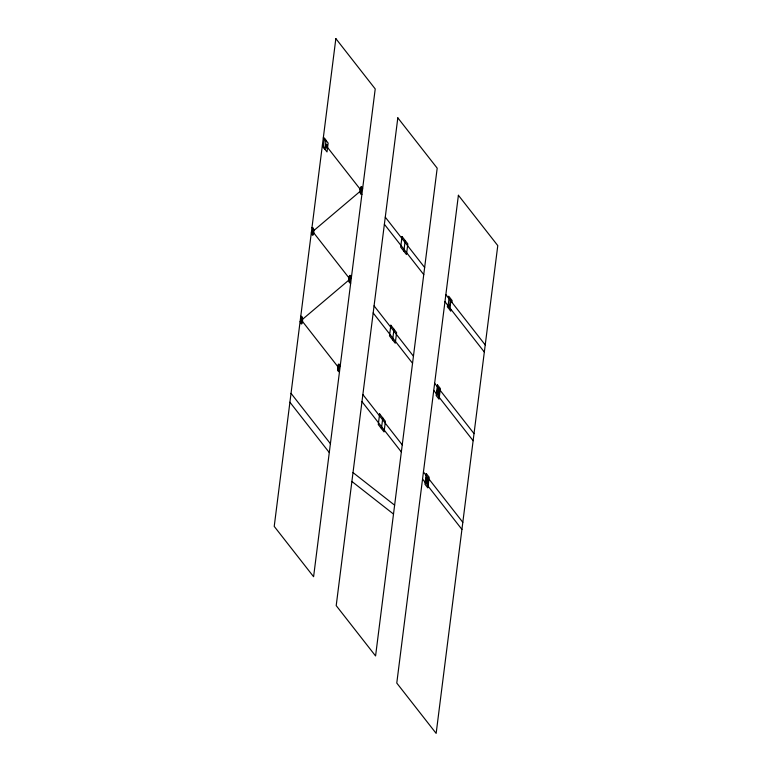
<?xml version="1.0" encoding="UTF-8"?>
<svg xmlns="http://www.w3.org/2000/svg" width="772" height="772" viewBox="0 0 772 772"><rect width="100%" height="100%" fill="white"/><g stroke="black" fill="none" stroke-linecap="round" stroke-linejoin="round"><path stroke-width="1.16" d="M322.928 145.696L322.812 146.583L327.01 151.949L328.139 143.081L323.931 137.715L323.825 138.603M300.105 321.519L301.157 322.86L301.823 317.533L300.781 316.192M311.309 232.826L312.361 234.167L313.036 228.85L311.985 227.508M323.603 147.587L323.709 146.709L324.655 148.938M324.722 138.719L325.659 140.948L325.774 140.06M324.915 149.266L326.035 140.398M339.477 371.853L338.425 370.512L339.101 365.185L340.153 366.536M350.681 283.16L349.629 281.819L350.305 276.501L351.356 277.843M361.885 194.476L360.833 193.135L361.508 187.808L362.56 189.15M381.436 428.576L382.777 417.932M392.639 339.892L393.981 329.248M403.843 251.199L405.184 240.555M447.586 305.056L447.355 306.831L448.407 308.173L448.628 306.397L444.962 301.707M448.474 297.963L448.706 296.187L452.112 300.549L451.89 302.325M448.107 305.731L449.005 298.639M450.317 300.308L449.198 309.186L450.771 311.193L450.993 309.418M449.941 308.076L450.838 300.983M312.351 227.972L312.554 227.769A3.792 1.139 -89.2 0 1 313.75 229.95L313.741 232.855A3.792 1.139 -89.2 0 1 311.782 233.906L311.676 233.298M361.518 194.004L361.306 194.216A3.792 1.139 -89.2 0 1 360.109 192.035L360.119 189.13A3.792 1.139 -89.2 0 1 361.624 186.92L362.676 188.271M301.148 316.665L301.35 316.452A3.792 1.139 -89.2 0 1 302.547 318.643L302.537 321.538A3.792 1.139 -89.2 0 1 300.578 322.599L300.472 321.982M350.314 282.697L350.102 282.909A3.792 1.139 -89.2 0 1 348.905 280.718L348.915 277.814A3.792 1.139 -89.2 0 1 350.884 276.762L350.99 277.37M339.111 371.38L338.898 371.593A3.792 1.139 -89.2 0 1 337.711 366.507A3.792 1.139 -89.2 0 1 339.68 365.445L339.786 366.063M353.007 472.589L394.627 505.187M351.887 481.458L393.498 514.056M323.294 137.927L324.346 139.278L323.449 146.371L322.397 145.03M385.276 217.164L424.648 267.498M445.849 294.605L485.231 344.939M326.527 146.178L361.171 190.472L312.699 231.513L349.967 279.165L301.495 320.197L338.763 367.848M384.379 224.256L423.751 274.591M449.42 307.41L484.333 352.042M374.073 305.857L413.445 356.191M434.646 383.298L437.27 386.656M440.165 390.342L474.027 433.632M373.175 312.95L412.547 363.284M433.758 390.391L436.383 393.749M439.268 397.435L473.13 440.725M362.869 394.54L402.241 444.875M423.442 471.981L426.067 475.34M428.962 479.036L462.824 522.326M361.971 401.633L401.343 451.967M422.554 479.084L425.179 482.432M428.064 486.128L461.926 529.418M291.034 393.353L330.406 443.688M289.905 402.222L329.287 452.556M361.624 186.92L362.193 188.686M361.508 187.808A2.847 0.859 -89.2 0 0 360.389 189.468L360.379 191.639A2.847 0.859 -89.2 0 0 360.833 193.135M313.036 228.85A2.847 0.859 -89.2 0 1 313.49 230.336L313.48 232.517A2.847 0.859 -89.2 0 1 312.361 234.167M350.305 276.501A2.847 0.859 -89.2 0 0 349.185 278.152L349.176 280.332A2.847 0.859 -89.2 0 0 349.629 281.819M301.823 317.533A2.847 0.859 -89.2 0 1 302.286 319.029L302.277 321.21A2.847 0.859 -89.2 0 1 301.157 322.86M338.425 370.512A2.847 0.859 -89.2 0 1 337.982 366.845A2.847 0.859 -89.2 0 1 339.101 365.185M335.849 38.6L274.224 526.388L313.596 576.723L375.221 88.934L335.849 38.6M397.821 117.836L336.206 605.624L375.578 655.959L437.193 168.171L397.821 117.836M379.631 413.908L378.28 424.552L384.06 431.934L385.402 421.29L379.631 413.908M390.835 325.224L389.484 335.859L395.264 343.241L396.605 332.607L390.835 325.224M402.038 236.531L400.687 247.175L406.468 254.557L407.809 243.913L402.038 236.531M458.404 195.277L396.779 683.066L436.151 733.4L497.776 245.612L458.404 195.277M426.298 473.564L424.947 484.208L427.842 487.904L429.184 477.26L426.298 473.564M437.502 384.881L436.151 395.525L439.046 399.211L440.387 388.567L437.502 384.881M426.598 476.015L425.7 483.108L426.221 483.774L427.119 476.681L426.598 476.015M437.801 387.322L436.904 394.415L437.425 395.09L438.322 387.998L437.801 387.322M427.91 477.694L427.012 484.787L427.534 485.453L428.431 478.36L427.91 477.694M439.114 389.001L438.216 396.094L438.737 396.769L439.635 389.677L439.114 389.001M326.971 147.288A1.901 0.569 -89.2 0 0 326.604 144.287A1.901 0.569 -89.2 0 0 325.996 146.96A1.901 0.569 -89.2 0 0 326.971 147.288"/></g></svg>
